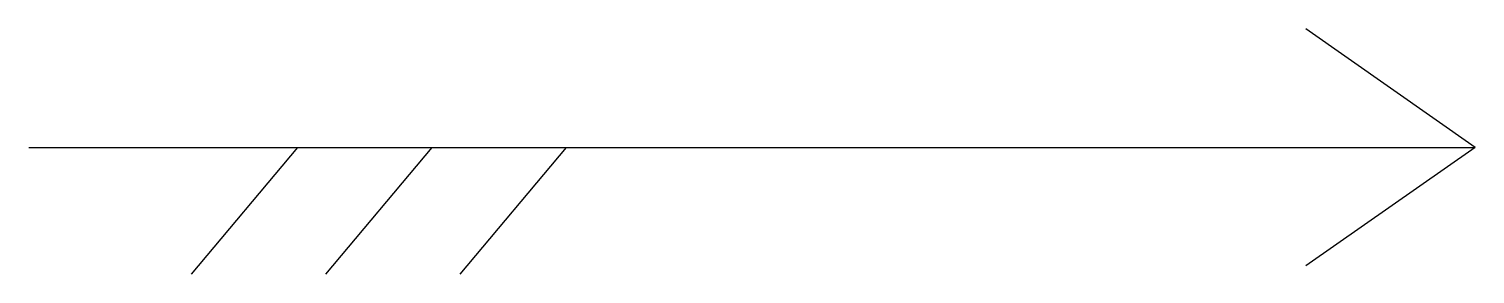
# Model space of a CAD drawing. Extents: x 0 to 7, y -0.61 to 0.57.
import ezdxf

# ---------------------------------------------------------------- set-up
doc = ezdxf.new("R2010")
doc.units = 0
doc.layers.get('0').update_dxf_attribs({"linetype": 'CONTINUOUS'})

msp = doc.modelspace()

# ---------------------------------------------------------------- linework, layer by layer
at = {"color": 0}
for p, q in [((7, 0), (6.1808, 0.5736)), ((0, 0), (7, 0)), ((1.3, 0), (0.7858, -0.6128)), ((1.95, 0), (1.4358, -0.6128)), ((2.6, 0), (2.0858, -0.6128)), ((7, 0), (6.1808, -0.5736))]:
    msp.add_line(p, q, dxfattribs=at)

doc.saveas('drawing.dxf')
